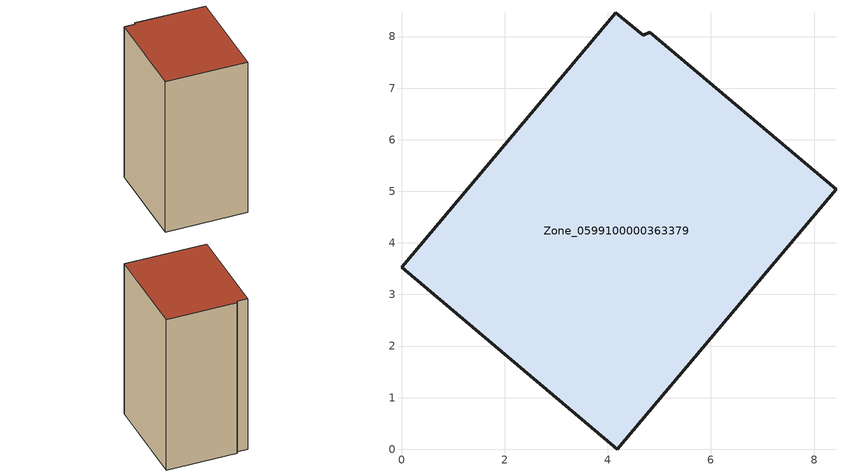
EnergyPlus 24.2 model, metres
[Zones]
Zone_0599100000363379
 floor ground (C_G): 4.81,8.08 8.42,5.04 4.18,0 0,3.53 4.15,8.46 4.69,8.02 z0.24
 wall outside (C_F): 4.18,0 8.42,5.04 4.81,8.08 4.69,8.02 4.15,8.46 0,3.53 4.18,0 z0.24:11.39
 roof outside (C_R): 8.42,5.04 4.81,8.08 4.69,8.02 4.15,8.46 0,3.53 4.18,0 z11.39
[BUILDING]
Pand.0599100000363379: North Axis=0; Terrain=City; Loads Convergence Tolerance Value=0.04; Temperature Convergence Tolerance Value=0.4; Solar Distribution=FullExterior; Maximum Number of Warmup Days=25; Minimum Number of Warmup Days=1
[Site:Location]
Rotterdam.The.Hague.AP_ZH_NLD Design_Conditions: Latitude=51.96; Longitude=4.45; Time Zone=1; Elevation=-4.5
[SITE:GROUNDTEMPERATURE:BUILDINGSURFACE]
18, 18, 18, 18, 18, 18, 18, 18, 18, 18, 18, 18
[MATERIAL] Thermal Absorptance=0.9; Solar Absorptance=0.7; Visible Absorptance=0.7
Name | Roughness | Thickness | Conductivity | Density | Specific Heat
G.TI.1992-2005 | MediumSmooth | 0.15 | 0.06 | 540 | 1210
F.TI.1992-2005 | Rough | 0.3 | 0.12 | 1920 | 840
R.TI.1992-2005 | MediumRough | 0.2 | 0.08 | 1500 | 1000
[CONSTRUCTION]
C_G: G.TI.1992-2005
C_F: F.TI.1992-2005
C_R: R.TI.1992-2005
[ZONE]
Zone_0599100000363379: Type=1; Multiplier=1; Ceiling Height=Autocalculate; Volume=Autocalculate; Floor Area=autocalculate; Part of Total Floor Area=Yes
[ZONEINFILTRATION:DESIGNFLOWRATE]
Infil_Zone_0599100000363379: Zone or ZoneList or Space or SpaceList=Zone_0599100000363379; Schedule=AlwaysOn; Design Flow Rate Calculation Method=Flow/Area; Flow Rate per Floor Area=0.0015; Constant Term Coefficient=1; Temperature Term Coefficient=0; Velocity Term Coefficient=0; Velocity Squared Term Coefficient=0
[HVACTEMPLATE:ZONE:IDEALLOADSAIRSYSTEM]
Zone_0599100000363379: Maximum Heating Supply Air Temperature=50; Minimum Cooling Supply Air Temperature=13; Maximum Heating Supply Air Humidity Ratio=0.0156; Minimum Cooling Supply Air Humidity Ratio=0.0077; Heating Limit=NoLimit; Cooling Limit=NoLimit; Dehumidification Control Type=ConstantSensibleHeatRatio; Cooling Sensible Heat Ratio=0.7; Dehumidification Setpoint=60; Humidification Control Type=None; Humidification Setpoint=30; Outdoor Air Method=None; Outdoor Air Flow Rate per Person=0.00944; Outdoor Air Flow Rate per Zone Floor Area=0; Outdoor Air Flow Rate per Zone=0; Demand Controlled Ventilation Type=None; Outdoor Air Economizer Type=NoEconomizer; Heat Recovery Type=None; Sensible Heat Recovery Effectiveness=0.7; Latent Heat Recovery Effectiveness=0.65
[ZONECONTROL:THERMOSTAT]
ThermostatControl_Zone_0599100000363379: Zone or ZoneList=Zone_0599100000363379; Control Type Schedule=DualSetpointControlType; Control 1=Thermostat_Zone_0599100000363379; Temperature Difference Between Cutout And Setpoint=0
[THERMOSTATSETPOINT:DUALSETPOINT]
Thermostat_Zone_0599100000363379: Heating Setpoint Temperature Schedule=HeatingSetpoint_Zone_0599100000363379; Cooling Setpoint Temperature Schedule=CoolingSetpoint_Zone_0599100000363379
[SCHEDULE:COMPACT]
HeatingSetpoint_Zone_0599100000363379: Through: 12/31, For: AllDays, Until: 24:00, 21
CoolingSetpoint_Zone_0599100000363379: Through: 12/31, For: AllDays, Until: 24:00, 24
DualSetpointControlType: Through: 12/31, For: AllDays, Until: 24:00, 4
AlwaysOn: Through: 12/31, For: AllDays, Until: 24:00, 1
